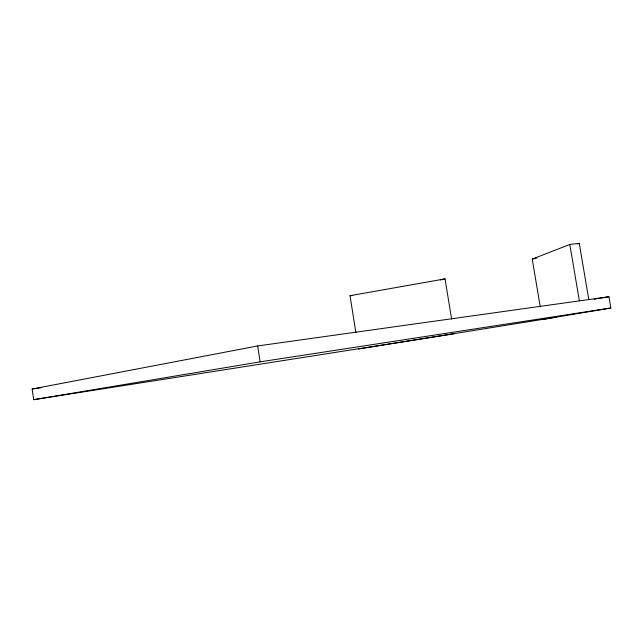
<?xml version="1.0" encoding="UTF-8"?>
<svg xmlns="http://www.w3.org/2000/svg" width="643" height="643" viewBox="0 0 643 643"><rect width="100%" height="100%" fill="white"/><g stroke="black" fill="none" stroke-linecap="round" stroke-linejoin="round"><path stroke-width="0.96" d="M540.249 306.856L532.251 259.073L569.819 244.461L579.255 243.319L588.779 299.509M577.422 244.019L579.255 243.319M440.334 279.938L445.036 278.869L451.611 319.097M532.251 259.073L536.937 258.004M454.014 333.789L33.693 399.681L32.15 389.023L257.658 345.95L608.929 296.736L610.85 308.021L542.362 319.467M355.892 332.688L350.009 295.716L445.036 278.869M594.22 299.292L596.182 298.955M598.143 298.609L608.929 296.736M33.693 399.681L260.126 361.848L610.85 308.021M556.589 317.16L358.497 349.02M32.15 389.023L41.096 387.697M350.009 295.716L351.946 295.587M569.819 244.461L579.351 300.86M257.658 345.95L260.126 361.848"/></g></svg>
